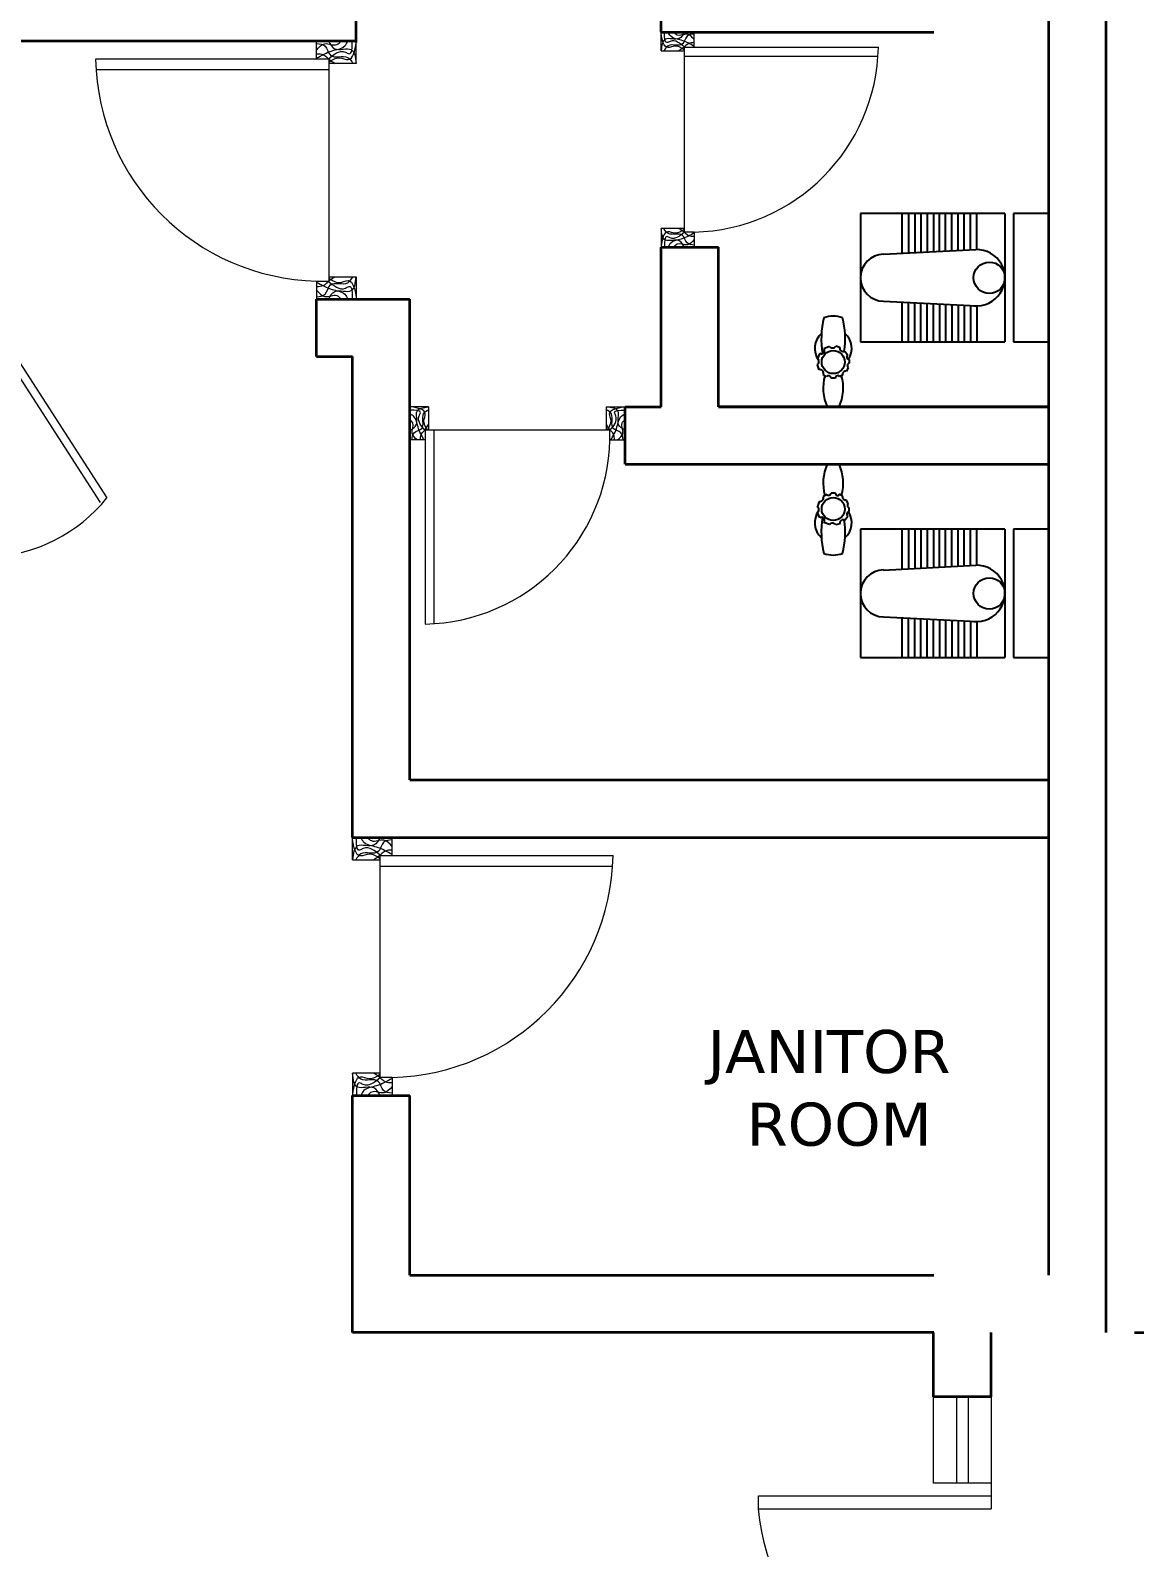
# Model space of a CAD drawing. Header units: millimetres. Extents: x -3092162 to 4513894, y -12317808 to 1849994.
# Drawn here: x -448736 to -444889, y -5832906 to -5827619 of the extents above; entities that cross this region are included whole.
import ezdxf

# ---------------------------------------------------------------- set-up
doc = ezdxf.new("R2010")
doc.units = ezdxf.units.MM
doc.header["$LTSCALE"] = 2
doc.header["$MEASUREMENT"] = 0
for name, color, linetype, lineweight in [('DOOR', 27, 'Continuous', 5), ('FIXTURE', 252, 'Continuous', 0), ('glass', 5, 'Continuous', 15), ('SILL', 74, 'Continuous', 9), ('tap', 97, 'Continuous', 25), ('TEXT', 7, 'Continuous', 13), ('WAll', 250, 'Continuous', 35)]:
    doc.layers.add(name, color=color, linetype=linetype, lineweight=lineweight)
doc.styles.add('style2', font='')
doc.styles.get('style2').set_extended_font_data('Verdana')

msp = doc.modelspace()

# ---------------------------------------------------------------- linework, layer by layer
at = {"layer": 'DOOR', "ltscale": 100}
for p, q in [((-447600.6, -5827656.2), (-447738.6, -5827656.2)), ((-447738.6, -5827719.8), (-447738.6, -5827656.2)), ((-447600.6, -5827734.2), (-447600.6, -5827656.2)), ((-446538.5, -5827625), (-446423.5, -5827625)), ((-446538.5, -5827690), (-446538.5, -5827625)), ((-446423.5, -5827678), (-446423.5, -5827625)), ((-446538.5, -5827690), (-446458.5, -5827690)), ((-446458.5, -5827678), (-446458.6, -5828322)), ((-446458.5, -5827678), (-446423.5, -5827678)), ((-446458.5, -5827709), (-445783.1, -5827709)), ((-446423.5, -5827678), (-445781.8, -5827678)), ((-447738.6, -5827719.8), (-448508.7, -5827719.8)), ((-447696.6, -5827757), (-448507.1, -5827757)), ((-447696.6, -5827719.8), (-447738.6, -5827719.8)), ((-447696.6, -5827719.8), (-447696.6, -5828492.6)), ((-447600.6, -5827734.2), (-447696.6, -5827734.2)), ((-446458.6, -5828310), (-446538.6, -5828310)), ((-446538.6, -5828310), (-446538.6, -5828375)), ((-446423.6, -5828322), (-446458.6, -5828322)), ((-446423.6, -5828322), (-446423.6, -5828375)), ((-446423.6, -5828375), (-446538.6, -5828375)), ((-447738.6, -5828492.6), (-447696.6, -5828492.6)), ((-447738.6, -5828492.6), (-447738.6, -5828556.2)), ((-447696.6, -5828478.2), (-447600.6, -5828478.2)), ((-447600.6, -5828478.2), (-447600.6, -5828556.2)), ((-447738.6, -5828556.2), (-447600.6, -5828556.2)), ((-447413.9, -5828931.2), (-447413.9, -5829046.2)), ((-447348.9, -5828931.2), (-447413.9, -5828931.2)), ((-447348.9, -5828931.2), (-447348.9, -5829011.2)), ((-446728.9, -5829011.2), (-446728.9, -5828931.2)), ((-446728.9, -5828931.2), (-446663.9, -5828931.2)), ((-446663.9, -5829046.2), (-446663.9, -5828931.2)), ((-447360.9, -5829011.2), (-447360.9, -5829046.2)), ((-447360.9, -5829011.2), (-446716.9, -5829011.2)), ((-447329.9, -5829011.2), (-447329.9, -5829686.6)), ((-446716.9, -5829046.2), (-446716.9, -5829011.2)), ((-447360.9, -5829046.2), (-447413.9, -5829046.2)), ((-447360.9, -5829046.2), (-447360.9, -5829687.9)), ((-446716.9, -5829046.2), (-446663.9, -5829046.2)), ((-447613.9, -5830431.2), (-447475.9, -5830431.2)), ((-447613.9, -5830509.2), (-447613.9, -5830431.2)), ((-447475.9, -5830494.8), (-447475.9, -5830431.2)), ((-447613.9, -5830509.2), (-447517.9, -5830509.2)), ((-447517.9, -5830494.8), (-447518, -5831267.6)), ((-447517.9, -5830494.8), (-447475.9, -5830494.8)), ((-447475.9, -5830494.8), (-446705.9, -5830494.8)), ((-447517.9, -5830532), (-446707.5, -5830532)), ((-447518, -5831253.2), (-447614, -5831253.2)), ((-447614, -5831253.2), (-447614, -5831331.2)), ((-447476, -5831267.6), (-447518, -5831267.6)), ((-447476, -5831267.6), (-447476, -5831331.2)), ((-447476, -5831331.2), (-447614, -5831331.2))]:
    msp.add_line(p, q, dxfattribs=at)
at = {"layer": 'DOOR', "ltscale": 0.1}
for p, q in [((-448889.9, -5828596.9), (-448469.3, -5829248.7)), ((-448913.6, -5828612.2), (-448492.9, -5829263.9))]:
    msp.add_line(p, q, dxfattribs=at)
at = {"layer": 'DOOR', "color": 252, "ltscale": 200}
for p, q in [((-445389.3, -5832681.2), (-445389.3, -5832771.2)), ((-446199.3, -5832726.2), (-445389.3, -5832726.2)), ((-446199.3, -5832771.2), (-446199.3, -5832726.2)), ((-446199.3, -5832771.2), (-445389.3, -5832771.2))]:
    msp.add_line(p, q, dxfattribs=at)
at = {"layer": 'DOOR', "ltscale": 100}
for centre, radius, start, end in [((-446438.5, -5827665.3), 656.9, 271.3072, 358.8929), ((-447720.6, -5827704.6), 788.2, 181.1071, 268.6928), ((-447373.6, -5829031.2), 656.9, 271.1071, 358.6928), ((-447493.9, -5830479.6), 788.2, 271.3072, 358.8929)]:
    msp.add_arc(centre, radius, start, end, dxfattribs=at)
at = {"layer": 'DOOR', "color": 252, "ltscale": 200, "extrusion": (0, 0, -1)}
msp.add_ellipse((-445302.8, -5832678.5), major_axis=(901.3, 9), ratio=1, start_param=1.676054, end_param=3.048539, dxfattribs=at)
at = {"layer": 'DOOR', "ltscale": 100}
for points, knots in [([(-447738.6, -5827716.2), (-447721.6, -5827706.2), (-447691.2, -5827688.2), (-447643.6, -5827683.3), (-447632.7, -5827662.6), (-447629.4, -5827656.2)], [0, 0, 0, 0, 49.871841, 88.96468, 106.300038, 106.300038, 106.300038, 106.300038]), ([(-447738.6, -5827688), (-447730.1, -5827677.7), (-447711.5, -5827655.3), (-447672.3, -5827678.4), (-447658.2, -5827661.4), (-447654, -5827656.2)], [0, 0, 0, 0, 29.907638, 65.495558, 81.06831, 81.06831, 81.06831, 81.06831]), ([(-447699, -5827719.8), (-447679.4, -5827703.2), (-447655.8, -5827683), (-447614, -5827709.7), (-447614.5, -5827679.5), (-447615, -5827656.2)], [0, 0, 0, 0, 54.502104, 65.925763, 104.00512, 104.00512, 104.00512, 104.00512]), ([(-447697.8, -5827656.2), (-447691.6, -5827667.5), (-447675.6, -5827697.2), (-447608.8, -5827669.2), (-447603.2, -5827713.3), (-447600.6, -5827734.2)], [0, 0, 0, 0, 29.129414, 76.695158, 119.414811, 119.414811, 119.414811, 119.414811]), ([(-447738.6, -5827664.6), (-447727.3, -5827665.9), (-447702.7, -5827668.8), (-447695.1, -5827725.9), (-447633.8, -5827699), (-447617.5, -5827726), (-447612.6, -5827734.2)], [0, 0, 0, 0, 25.772755, 56.472918, 107.389517, 129.733035, 129.733035, 129.733035, 129.733035]), ([(-447738.6, -5827700.6), (-447730.5, -5827700.9), (-447711.9, -5827701.6), (-447695.3, -5827723), (-447680, -5827731), (-447673.8, -5827734.2)], [0, 0, 0, 0, 19.23508, 44.847577, 62.340173, 62.340173, 62.340173, 62.340173]), ([(-447696.6, -5827730.6), (-447684.7, -5827722.4), (-447663.8, -5827708), (-447612.8, -5827733.9), (-447605.5, -5827690.5), (-447600.6, -5827661)], [0, 0, 0, 0, 33.615189, 59.600762, 114.848064, 114.848064, 114.848064, 114.848064]), ([(-447738.6, -5828547.8), (-447727.3, -5828546.5), (-447702.7, -5828543.6), (-447695.1, -5828486.5), (-447633.8, -5828513.4), (-447617.5, -5828486.4), (-447612.6, -5828478.2)], [0, 0, 0, 0, 25.772755, 56.472918, 107.389517, 129.733035, 129.733035, 129.733035, 129.733035]), ([(-447738.6, -5828511.8), (-447730.5, -5828511.5), (-447711.9, -5828510.8), (-447695.3, -5828489.4), (-447680, -5828481.4), (-447673.8, -5828478.2)], [0, 0, 0, 0, 19.23508, 44.847577, 62.340173, 62.340173, 62.340173, 62.340173]), ([(-447738.6, -5828496.2), (-447721.6, -5828506.2), (-447691.2, -5828524.2), (-447643.6, -5828529.1), (-447632.7, -5828549.8), (-447629.4, -5828556.2)], [0, 0, 0, 0, 49.871841, 88.96468, 106.300038, 106.300038, 106.300038, 106.300038]), ([(-447699, -5828492.6), (-447679.4, -5828509.2), (-447655.8, -5828529.4), (-447613.9, -5828502.7), (-447614.5, -5828532.9), (-447615, -5828556.2)], [0, 0, 0, 0, 54.502104, 65.925763, 104.00512, 104.00512, 104.00512, 104.00512]), ([(-447697.8, -5828556.2), (-447691.6, -5828544.9), (-447675.5, -5828515.2), (-447608.8, -5828543.2), (-447603.2, -5828499.1), (-447600.6, -5828478.2)], [0, 0, 0, 0, 29.129414, 76.695158, 119.414811, 119.414811, 119.414811, 119.414811]), ([(-447696.6, -5828481.8), (-447684.7, -5828490), (-447663.8, -5828504.4), (-447612.8, -5828478.5), (-447605.5, -5828521.9), (-447600.6, -5828551.4)], [0, 0, 0, 0, 33.615189, 59.600762, 114.848064, 114.848064, 114.848064, 114.848064]), ([(-447738.6, -5828524.4), (-447730.1, -5828534.7), (-447711.5, -5828557.1), (-447672.2, -5828534), (-447658.2, -5828551), (-447654, -5828556.2)], [0, 0, 0, 0, 29.907638, 65.495558, 81.06831, 81.06831, 81.06831, 81.06831]), ([(-447413.9, -5829012.2), (-447404.5, -5829007.1), (-447379.7, -5828993.7), (-447403.1, -5828938.1), (-447366.3, -5828933.4), (-447348.9, -5828931.2)], [0, 0, 0, 0, 29.129414, 76.695158, 119.414811, 119.414811, 119.414811, 119.414811]), ([(-447360.9, -5829013.2), (-447374.8, -5828996.9), (-447391.6, -5828977.2), (-447369.3, -5828942.4), (-447394.5, -5828942.8), (-447413.9, -5828943.2)], [0, 0, 0, 0, 54.502104, 65.925763, 104.00512, 104.00512, 104.00512, 104.00512]), ([(-447363.9, -5829046.2), (-447372.3, -5829032), (-447387.2, -5829006.8), (-447391.4, -5828967.1), (-447408.6, -5828958), (-447413.9, -5828955.2)], [0, 0, 0, 0, 49.871841, 88.96468, 106.300038, 106.300038, 106.300038, 106.300038]), ([(-447387.4, -5829046.2), (-447396, -5829039.1), (-447414.7, -5829023.6), (-447395.5, -5828990.9), (-447409.6, -5828979.3), (-447413.9, -5828975.7)], [0, 0, 0, 0, 29.907638, 65.495558, 81.06831, 81.06831, 81.06831, 81.06831]), ([(-447351.9, -5829011.2), (-447358.7, -5829001.4), (-447370.8, -5828983.9), (-447349.2, -5828941.4), (-447385.3, -5828935.3), (-447409.9, -5828931.2)], [0, 0, 0, 0, 33.615189, 59.600762, 114.848064, 114.848064, 114.848064, 114.848064]), ([(-447406.9, -5829046.2), (-447405.8, -5829036.8), (-447403.4, -5829016.3), (-447355.9, -5829010), (-447378.3, -5828958.9), (-447355.8, -5828945.3), (-447348.9, -5828941.2)], [0, 0, 0, 0, 25.772755, 56.472918, 107.389517, 129.733035, 129.733035, 129.733035, 129.733035]), ([(-446663.9, -5829012.2), (-446673.4, -5829007.1), (-446698.1, -5828993.7), (-446674.8, -5828938.1), (-446711.5, -5828933.4), (-446728.9, -5828931.2)], [0, 0, 0, 0, 29.129414, 76.695158, 119.414811, 119.414811, 119.414811, 119.414811]), ([(-446670.9, -5829046.2), (-446672, -5829036.8), (-446674.4, -5829016.3), (-446722, -5829010), (-446699.6, -5828958.9), (-446722.1, -5828945.3), (-446728.9, -5828941.2)], [0, 0, 0, 0, 25.772755, 56.472918, 107.389517, 129.733035, 129.733035, 129.733035, 129.733035]), ([(-446725.9, -5829011.2), (-446719.1, -5829001.3), (-446707.1, -5828983.9), (-446728.7, -5828941.4), (-446692.6, -5828935.3), (-446667.9, -5828931.2)], [0, 0, 0, 0, 33.615189, 59.600762, 114.848064, 114.848064, 114.848064, 114.848064]), ([(-446716.9, -5829013.2), (-446703.1, -5828996.9), (-446686.3, -5828977.2), (-446708.6, -5828942.4), (-446683.3, -5828942.8), (-446663.9, -5828943.2)], [0, 0, 0, 0, 54.502104, 65.925763, 104.00512, 104.00512, 104.00512, 104.00512]), ([(-446713.9, -5829046.2), (-446705.6, -5829032), (-446690.6, -5829006.8), (-446686.5, -5828967.1), (-446669.3, -5828958), (-446663.9, -5828955.2)], [0, 0, 0, 0, 49.871841, 88.96468, 106.300038, 106.300038, 106.300038, 106.300038]), ([(-446690.4, -5829046.2), (-446681.9, -5829039.1), (-446663.2, -5829023.6), (-446682.4, -5828990.9), (-446668.3, -5828979.3), (-446663.9, -5828975.7)], [0, 0, 0, 0, 29.907638, 65.495558, 81.06831, 81.06831, 81.06831, 81.06831]), ([(-447376.9, -5829046.2), (-447376.7, -5829039.5), (-447376.1, -5829024), (-447358.2, -5829010.1), (-447351.6, -5828997.4), (-447348.9, -5828992.2)], [0, 0, 0, 0, 19.23508, 44.847577, 62.340173, 62.340173, 62.340173, 62.340173]), ([(-446700.9, -5829046.2), (-446701.2, -5829039.5), (-446701.8, -5829023.9), (-446719.6, -5829010.1), (-446726.3, -5828997.4), (-446728.9, -5828992.2)], [0, 0, 0, 0, 19.23508, 44.847577, 62.340173, 62.340173, 62.340173, 62.340173])]:
    msp.add_open_spline(points, degree=3, knots=knots, dxfattribs=at)
for points in [[(-446457.5, -5827625), (-446476, -5827647.5), (-446523.5, -5827650), (-446538.5, -5827690)], [(-446458.5, -5827687), (-446489.5, -5827674), (-446515, -5827679), (-446538.5, -5827629)], [(-446423.5, -5827632), (-446448, -5827640), (-446463.5, -5827666.5), (-446514, -5827673), (-446528.5, -5827690)], [(-446456.5, -5827678), (-446507, -5827657.5), (-446517.5, -5827662), (-446526.5, -5827625)], [(-446423.5, -5827675), (-446468.5, -5827653.5), (-446505, -5827639.5), (-446514.5, -5827625)], [(-446423.5, -5827651.5), (-446447, -5827633), (-446482.5, -5827635.5), (-446494, -5827625)], [(-446423.5, -5827662), (-446442.5, -5827665), (-446462.5, -5827681), (-446477.5, -5827690)], [(-446457.6, -5828375), (-446476.1, -5828352.4), (-446523.6, -5828349.9), (-446538.6, -5828310)], [(-446458.6, -5828313), (-446489.6, -5828325.9), (-446515.1, -5828320.9), (-446538.6, -5828370.9)], [(-446423.6, -5828368), (-446448.1, -5828360), (-446463.6, -5828333.5), (-446514.1, -5828326.9), (-446528.6, -5828310)], [(-446456.6, -5828322), (-446507.1, -5828342.4), (-446517.6, -5828338), (-446526.6, -5828375)], [(-446423.6, -5828325), (-446468.6, -5828346.4), (-446505.1, -5828360.4), (-446514.6, -5828375)], [(-446423.6, -5828338), (-446442.6, -5828335), (-446462.6, -5828319), (-446477.6, -5828310)], [(-446423.6, -5828348.5), (-446447.1, -5828367), (-446482.6, -5828364.4), (-446494.1, -5828375)], [(-447516.7, -5830431.2), (-447538.9, -5830458.2), (-447595.9, -5830461.2), (-447613.9, -5830509.2)], [(-447517.9, -5830505.6), (-447555.1, -5830490), (-447585.7, -5830496), (-447613.9, -5830436)], [(-447475.9, -5830439.6), (-447505.3, -5830449.2), (-447523.9, -5830481), (-447584.5, -5830488.8), (-447601.9, -5830509.2)], [(-447515.5, -5830494.8), (-447576.1, -5830470.2), (-447588.7, -5830475.6), (-447599.5, -5830431.2)], [(-447475.9, -5830491.2), (-447529.9, -5830465.4), (-447573.7, -5830448.6), (-447585.1, -5830431.2)], [(-447475.9, -5830463), (-447504.1, -5830440.8), (-447546.7, -5830443.8), (-447560.5, -5830431.2)], [(-447475.9, -5830475.6), (-447498.7, -5830479.2), (-447522.7, -5830498.4), (-447540.7, -5830509.2)], [(-447516.8, -5831331.2), (-447539, -5831304.2), (-447596, -5831301.2), (-447614, -5831253.2)], [(-447476, -5831322.8), (-447505.4, -5831313.2), (-447523.9, -5831281.4), (-447584.5, -5831273.6), (-447601.9, -5831253.2)], [(-447476, -5831286.8), (-447498.7, -5831283.2), (-447522.7, -5831264), (-447540.7, -5831253.2)], [(-447518, -5831256.8), (-447555.1, -5831272.4), (-447585.7, -5831266.4), (-447614, -5831326.4)], [(-447515.5, -5831267.6), (-447576.2, -5831292.2), (-447588.8, -5831286.8), (-447599.6, -5831331.2)], [(-447476, -5831271.2), (-447530, -5831297), (-447573.8, -5831313.8), (-447585.2, -5831331.2)], [(-447476, -5831299.4), (-447504.2, -5831321.6), (-447546.8, -5831318.6), (-447560.6, -5831331.2)]]:
    msp.add_spline(points, degree=3, dxfattribs=at)
at = {"layer": 'FIXTURE', "lineweight": -2, "ltscale": 200}
for p, q in [((-445340.9, -5828257.7), (-445844.4, -5828257.7)), ((-445844.4, -5828257.7), (-445844.4, -5828704.8)), ((-445698.7, -5828396.3), (-445698.7, -5828257.7)), ((-445676.9, -5828257.7), (-445676.9, -5828395.2)), ((-445655.2, -5828257.7), (-445655.2, -5828394.1)), ((-445655.2, -5828257.7), (-445655.2, -5828394.1)), ((-445633.5, -5828257.7), (-445633.5, -5828393)), ((-445611.7, -5828257.7), (-445611.7, -5828391.9)), ((-445590, -5828257.7), (-445590, -5828390.8)), ((-445568.3, -5828389.7), (-445568.3, -5828257.7)), ((-445547.5, -5828388.6), (-445547.5, -5828257.7)), ((-445525.7, -5828387.5), (-445525.7, -5828257.7)), ((-445504, -5828386.4), (-445504, -5828257.7)), ((-445482.3, -5828385.3), (-445482.3, -5828257.7)), ((-445460.5, -5828384.5), (-445460.5, -5828257.7)), ((-445438.8, -5828383.2), (-445438.8, -5828257.7)), ((-445340.9, -5828257.7), (-445340.9, -5828704.8)), ((-445188.6, -5828257.7), (-445310.7, -5828257.7)), ((-445310.7, -5828257.7), (-445310.7, -5828704.7)), ((-445188.6, -5828257.7), (-445310.7, -5828257.7)), ((-445188.6, -5828704.7), (-445188.6, -5828257.7)), ((-445188.6, -5828704.8), (-445188.6, -5828257.7)), ((-445763.3, -5828399.6), (-445441.8, -5828383.3)), ((-445763.3, -5828562.9), (-445438.9, -5828579.3)), ((-445698.7, -5828704.7), (-445698.7, -5828566.2)), ((-445676.9, -5828704.7), (-445676.9, -5828567.3)), ((-445676.9, -5828704.7), (-445676.9, -5828567.3)), ((-445676.9, -5828704.7), (-445676.9, -5828567.3)), ((-445655.2, -5828704.7), (-445655.2, -5828568.4)), ((-445655.2, -5828704.7), (-445655.2, -5828568.4)), ((-445633.5, -5828704.7), (-445633.5, -5828569.5)), ((-445611.7, -5828704.7), (-445611.7, -5828570.6)), ((-445590, -5828704.7), (-445590, -5828571.7)), ((-445568.3, -5828572.7), (-445568.3, -5828704.7)), ((-445547.5, -5828573.8), (-445547.5, -5828704.7)), ((-445525.7, -5828574.9), (-445525.7, -5828704.7)), ((-445504, -5828576), (-445504, -5828704.7)), ((-445482.3, -5828577.1), (-445482.3, -5828704.7)), ((-445460.5, -5828578.2), (-445460.5, -5828704.7)), ((-445438.8, -5828579.2), (-445438.8, -5828704.7)), ((-445844.4, -5828704.8), (-445340.9, -5828704.8)), ((-445310.7, -5828704.7), (-445188.6, -5828704.7)), ((-445340.9, -5829357.7), (-445844.4, -5829357.7)), ((-445844.4, -5829357.7), (-445844.4, -5829804.8)), ((-445698.7, -5829496.3), (-445698.7, -5829357.7)), ((-445676.9, -5829357.7), (-445676.9, -5829495.2)), ((-445655.2, -5829357.7), (-445655.2, -5829494.1)), ((-445655.2, -5829357.7), (-445655.2, -5829494.1)), ((-445633.5, -5829357.7), (-445633.5, -5829493)), ((-445611.7, -5829357.7), (-445611.7, -5829491.9)), ((-445590, -5829357.7), (-445590, -5829490.8)), ((-445568.3, -5829489.7), (-445568.3, -5829357.7)), ((-445547.5, -5829488.6), (-445547.5, -5829357.7)), ((-445525.7, -5829487.5), (-445525.7, -5829357.7)), ((-445504, -5829486.4), (-445504, -5829357.7)), ((-445482.3, -5829485.3), (-445482.3, -5829357.7)), ((-445460.5, -5829484.5), (-445460.5, -5829357.7)), ((-445438.8, -5829483.2), (-445438.8, -5829357.7)), ((-445340.9, -5829357.7), (-445340.9, -5829804.8)), ((-445188.6, -5829357.7), (-445310.7, -5829357.7)), ((-445310.7, -5829357.7), (-445310.7, -5829804.7)), ((-445188.6, -5829357.7), (-445310.7, -5829357.7)), ((-445188.6, -5829804.7), (-445188.6, -5829357.7)), ((-445188.6, -5829804.8), (-445188.6, -5829357.7)), ((-445763.3, -5829499.6), (-445441.8, -5829483.3)), ((-445763.3, -5829662.9), (-445438.9, -5829679.3)), ((-445698.7, -5829804.7), (-445698.7, -5829666.2)), ((-445676.9, -5829804.7), (-445676.9, -5829667.3)), ((-445676.9, -5829804.7), (-445676.9, -5829667.3)), ((-445676.9, -5829804.7), (-445676.9, -5829667.3)), ((-445655.2, -5829804.7), (-445655.2, -5829668.4)), ((-445655.2, -5829804.7), (-445655.2, -5829668.4)), ((-445633.5, -5829804.7), (-445633.5, -5829669.5)), ((-445611.7, -5829804.7), (-445611.7, -5829670.6)), ((-445590, -5829804.7), (-445590, -5829671.7)), ((-445568.3, -5829672.7), (-445568.3, -5829804.7)), ((-445547.5, -5829673.8), (-445547.5, -5829804.7)), ((-445525.7, -5829674.9), (-445525.7, -5829804.7)), ((-445504, -5829676), (-445504, -5829804.7)), ((-445482.3, -5829677.1), (-445482.3, -5829804.7)), ((-445460.5, -5829678.2), (-445460.5, -5829804.7)), ((-445438.8, -5829679.2), (-445438.8, -5829804.7)), ((-445844.4, -5829804.8), (-445340.9, -5829804.8)), ((-445310.7, -5829804.7), (-445188.6, -5829804.7))]:
    msp.add_line(p, q, dxfattribs=at)
for centre, major_axis, start_param, end_param in [((-445438.9, -5828481.2), (-67.7, 70.9), 2.278313, 5.549962), ((-445762.7, -5828481.2), (57.8, 57.8), 0.792845, 3.919544), ((-445395.3, -5828481.2), (-29.3, 45.9), 4.145308, 10.428493), ((-445762.7, -5829581.2), (57.8, 57.8), 0.792845, 3.919544), ((-445438.9, -5829581.2), (-67.7, 70.9), 2.278313, 5.549962), ((-445395.3, -5829581.2), (-29.3, 45.9), 4.145308, 10.428493)]:
    msp.add_ellipse(centre, major_axis=major_axis, ratio=1, start_param=start_param, end_param=end_param, dxfattribs=at)
at = {"layer": 'glass', "ltscale": 100}
for p, q in [((-445509.3, -5832381.2), (-445509.3, -5832681.2)), ((-445469.3, -5832381.2), (-445469.3, -5832681.2))]:
    msp.add_line(p, q, dxfattribs=at)
at = {"layer": 'SILL', "ltscale": 100}
for p, q in [((-445589.3, -5832681.2), (-445589.3, -5832381.2)), ((-445389.3, -5832381.2), (-445389.3, -5832681.2)), ((-445389.3, -5832681.2), (-445589.3, -5832681.2))]:
    msp.add_line(p, q, dxfattribs=at)
at = {"layer": 'SILL', "ltscale": 0.1}
msp.add_ellipse((-448905.4, -5828894.4), major_axis=(-0.3, 561.8), ratio=1, start_param=2.364251, end_param=4.029691, dxfattribs=at)
at = {"layer": 'tap', "ltscale": 100}
for p, q in [((-445985.7, -5828744.3), (-445993.7, -5828763.1)), ((-445952.2, -5828720.8), (-445971.6, -5828728.8)), ((-445916.5, -5828723.9), (-445930.3, -5828719.9)), ((-445898.3, -5828736.7), (-445888.6, -5828750.8)), ((-445883.7, -5828766.1), (-445883.1, -5828779)), ((-445988.3, -5828801.7), (-445994.2, -5828784.2)), ((-445962.4, -5828826.1), (-445974.1, -5828818.8)), ((-445905.4, -5828820), (-445917.1, -5828826.7)), ((-445886.6, -5828795), (-445893.4, -5828807.8)), ((-445931.1, -5828830.6), (-445946.4, -5828830.7)), ((-445918.4, -5828931.2), (-445959.6, -5828931.2)), ((-445918.4, -5829131.2), (-445959.6, -5829131.2)), ((-445962.4, -5829236.3), (-445974.1, -5829243.6)), ((-445931.1, -5829231.8), (-445946.4, -5829231.7)), ((-445905.4, -5829242.4), (-445917.1, -5829235.7)), ((-445988.3, -5829260.7), (-445994.2, -5829278.2)), ((-445886.6, -5829267.4), (-445893.4, -5829254.6)), ((-445883.7, -5829296.3), (-445883.1, -5829283.4)), ((-445985.7, -5829318.1), (-445993.7, -5829299.3)), ((-445952.2, -5829341.6), (-445971.6, -5829333.6)), ((-445916.5, -5829338.5), (-445930.3, -5829342.5)), ((-445898.3, -5829325.7), (-445888.6, -5829311.6))]:
    msp.add_line(p, q, dxfattribs=at)
for centre in [(-445939, -5828775.2), (-445939, -5829287.2)]:
    msp.add_circle(centre, 40, dxfattribs=at)
for centre, radius, start, end in [((-445677.1, -5828694), 303.4, 166.0166, 189.8379), ((-445939, -5828711), 96, 70.1952, 109.8048), ((-446200.9, -5828694), 303.4, 351.7623, 13.9834), ((-445934.2, -5828727.5), 69.3, 131.3317, 216.2699), ((-445943.7, -5828727.5), 69.3, 326.5528, 48.7143), ((-446003.3, -5828773.4), 14.1, 309.9617, 46.8268), ((-445979.4, -5828735.9), 10.5, 233.2148, 42.0605), ((-445941.6, -5828712.5), 13.5, 217.8899, 326.9197), ((-445903.8, -5828725.1), 12.8, 174.6602, 295.1394), ((-445883.3, -5828757.5), 8.59, 127.9729, 267.2544), ((-445939, -5828775.2), 56, 189.2436, 189.2439), ((-445986, -5828814.2), 12.8, 339.0303, 100.3369), ((-445897.1, -5828816.2), 9.16, 66.5927, 204.6638), ((-445880.6, -5828787.9), 9.23, 105.6991, 229.6996), ((-445813.6, -5828864.9), 160.4, 164.6673, 204.4375), ((-445955.5, -5828832.2), 9.21, 9.2597, 138.4484), ((-445923.8, -5828829.5), 7.31, 21.8615, 189.3097), ((-446064.4, -5828864.9), 160.4, 335.5625, 15.3327), ((-445813.6, -5829197.5), 160.4, 155.5625, 195.3327), ((-446064.4, -5829197.5), 160.4, 344.6673, 24.4375), ((-445986, -5829248.2), 12.8, 259.6631, 20.9697), ((-445955.5, -5829230.2), 9.21, 221.5516, 350.7403), ((-445923.8, -5829232.9), 7.31, 170.6903, 338.1385), ((-445897.1, -5829246.2), 9.16, 155.3362, 293.4073), ((-445934.2, -5829334.9), 69.3, 143.7301, 228.6683), ((-445939, -5829287.2), 56, 170.7561, 170.7564), ((-446003.3, -5829289), 14.1, 313.1732, 50.0383), ((-445943.7, -5829334.9), 69.3, 311.2857, 33.4472), ((-445883.3, -5829304.9), 8.59, 92.7456, 232.0271), ((-445880.6, -5829274.5), 9.23, 130.3004, 254.3009), ((-445979.4, -5829326.5), 10.5, 317.9395, 126.7852), ((-445677.1, -5829368.4), 303.4, 170.1621, 193.9834), ((-445941.6, -5829349.9), 13.5, 33.0803, 142.1101), ((-445903.8, -5829337.3), 12.8, 64.8606, 185.3398), ((-446200.9, -5829368.4), 303.4, 346.0166, 8.2377), ((-445939, -5829351.4), 96, 250.1952, 289.8048)]:
    msp.add_arc(centre, radius, start, end, dxfattribs=at)
at = {"layer": 'WAll', "ltscale": 100}
for p, q in [((-445189.3, -5822806.2), (-445189.3, -5831806.2)), ((-444988.9, -5822806.2), (-444988.9, -5832156.2)), ((-445189, -5823006.2), (-445189, -5831956.2)), ((-446538.6, -5827625), (-446538.6, -5827424.9)), ((-447600.6, -5827661), (-447600.6, -5827456.2)), ((-448813.9, -5827656.2), (-447600.6, -5827656.2)), ((-446538.6, -5827625), (-445588.6, -5827625)), ((-446538.6, -5828931.2), (-446538.6, -5828375)), ((-446538.6, -5828375), (-446338.6, -5828375)), ((-446338.6, -5828931.2), (-446338.6, -5828375)), ((-447738.6, -5828756.2), (-447738.6, -5828556.2)), ((-447738.6, -5828556.2), (-447413.9, -5828556.2)), ((-447413.9, -5830231.2), (-447413.9, -5828556.2)), ((-447738.6, -5828756.2), (-447613.9, -5828756.2)), ((-447613.9, -5828774), (-447613.9, -5828756.2)), ((-447613.9, -5830431.2), (-447613.9, -5828774)), ((-446663.9, -5829131.2), (-446663.9, -5828931.2)), ((-446663.9, -5828931.2), (-446538.6, -5828931.2)), ((-445189, -5828931.2), (-446338.6, -5828931.2)), ((-446338.6, -5828931.2), (-445188.6, -5828931.2)), ((-446663.9, -5829131.2), (-445188.6, -5829131.2)), ((-447413.9, -5830231.2), (-445188.6, -5830231.2)), ((-446663.9, -5830231.2), (-445188.6, -5830231.2)), ((-447613.9, -5830431.2), (-445188.6, -5830431.2)), ((-447613.9, -5832156.2), (-447613.9, -5831331.2)), ((-447613.9, -5831331.2), (-447413.9, -5831331.2)), ((-447413.9, -5831956.2), (-447413.9, -5831331.2)), ((-447413.9, -5831956.2), (-445588.6, -5831956.2)), ((-445588.6, -5832156.2), (-447613.9, -5832156.2)), ((-445589.3, -5832381.2), (-445589.3, -5832156.2)), ((-445389.3, -5832381.2), (-445389.3, -5832156.2)), ((-444889.3, -5832156.2), (-444689.3, -5832156.2)), ((-445389.3, -5832381.2), (-445589.3, -5832381.2))]:
    msp.add_line(p, q, dxfattribs=at)

# ---------------------------------------------------------------- texts
at = {"layer": 'TEXT', "lineweight": 50, "style": 'style2'}
for s, p in [('JANITOR', (-446376.7, -5831252.3)), ('ROOM', (-446240.6, -5831505.5))]:
    msp.add_text(s, height=150, dxfattribs=at).set_placement(p)

doc.saveas('drawing.dxf')
